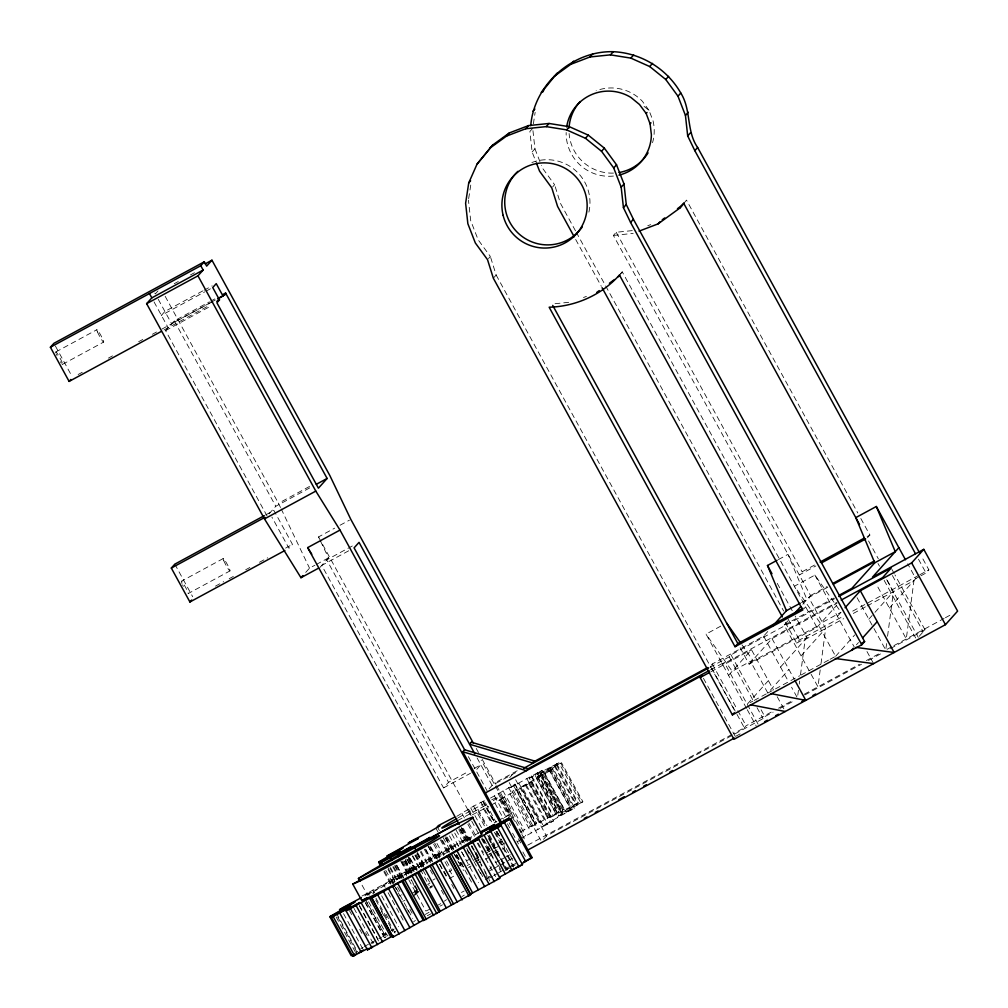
<?xml version="1.0" encoding="UTF-8"?>
<svg xmlns="http://www.w3.org/2000/svg" width="1008" height="1008" viewBox="0 0 1008 1008"><rect width="100%" height="100%" fill="white"/><g stroke="black" fill="none" stroke-linecap="round" stroke-linejoin="round"><path stroke-width="0.75" stroke-dasharray="5 3.75" d="M798.449 690.253L797.429 697.927L791.557 687.191M799.256 684.104L799.659 681.03M800.478 674.894L805.14 639.563L843.646 618.685M820.197 669.904L817.967 686.801L809.878 672.034M821.003 663.755L825.665 628.438L808.756 597.542L828.122 587.047M885.944 648.522L886.763 642.386M887.569 636.237L893.441 591.696L886.826 579.6M468.657 198.639L470.9 184.124M533.358 123.971L535.147 112.354M479.43 832.532L462.987 841.453L468.985 837.144L470.459 839.828M393.397 883.915L391.192 879.883L392.969 878.245L415.787 866.628L435.519 854.834L438.543 853.713L440.017 856.409M620.663 273.823L622.251 271.858L816.908 627.417L749.12 664.159L739.355 646.304M684.13 203.036L686.498 200.101L857.808 512.996M456.75 816.367L473.596 806.098L484.331 800.78L496.112 822.289M484.331 800.78L483.575 801.713L495.356 823.234M157.979 290.984L155.32 293.958L153.556 290.707M267.082 516.008L165.577 330.611L174.283 320.884L209.399 301.846M532.69 128.331L529.868 131.481L532.111 151.969L535.853 161.582M532.111 151.969L534.946 148.806L532.854 129.793M488.464 258.59L490.354 256.486L478.157 239.816L470.686 220.576L468.443 200.088M552.724 186.833L554.602 184.729L542.417 168.046L541.346 165.299M269.023 513.853L275.789 506.281L310.905 487.255M493.328 278.195L496.163 275.045L490.354 256.486M265.646 514.924L273.899 510.451L292.484 544.383L288.981 548.289L271.883 517.066M305.714 572.393L309.519 568.147L314.937 565.211M802.822 604.183L810.558 595.539L613.393 235.431L616.228 232.268L632.961 230.542M319.952 567.416L328.507 557.852L318.503 536.936L334.669 528.167M619.429 275.02L622.251 271.858M348.692 550.796L321.754 565.412L443.545 787.878L448.51 782.334L468.72 771.385M489.145 788.722L492.118 785.396L518.125 771.309M509.67 777.596L512.656 774.27M493.227 800.692A32.155 1.235 -28.7 0 0 498.217 797.29L508.523 816.115M537.214 777.029L561.544 762.716L582.901 801.713L558.571 816.039L537.214 777.029L553.342 768.94L574.686 807.937L543.224 825.628L521.867 786.631L553.342 768.94M540.049 773.867L558.86 762.766L580.217 801.763L561.406 812.876L540.049 773.867L561.544 762.716M496.616 785.686L511.724 813.28L502.74 818.66M489.699 869.06L491.602 866.93M543.488 839.362L546.475 836.035L763.043 718.628L764.845 716.625L773.123 712.139M767.768 631.537L763.623 636.161L712.291 663.982L710.501 665.998L744.32 727.763L733.282 733.736M814.552 565.047L802.103 571.801L799.281 574.951L815.875 565.954M758.092 724.172L724.273 662.407L722.471 664.411L837.081 602.293M709.909 667.346L729.238 656.863L731.027 654.86L834.586 598.727M728.595 675.284L751.477 649.732L773.527 690.014M749.12 664.159L772.002 638.593L837.018 603.351M809.147 670.685L784.148 625.036L788.294 620.399M803.754 608.933L805.631 606.829M860.832 518.515L869.891 535.059L867.056 538.209L878.333 558.797M785.358 622.453L796.66 643.117L799.495 639.967L842.827 616.48M768.386 680.614L747.293 704.164L752.774 701.19M780.532 667.044L809.752 634.397M816.908 627.417L836.741 605.254M830.075 659.295L835.607 656.296L818.698 625.401L750.922 662.143L767.831 693.038L788.911 669.488M801.058 655.918L825.665 628.438M837.434 616.279L841.025 612.272L814.892 575.102L794.367 586.24L820.499 623.398L841.025 612.272M744.32 727.763L746.109 725.76L773.123 711.106M835.607 656.296L854.683 634.977M868.833 619.177L873.961 613.456M874.994 612.31L893.441 591.696M856.422 644.843L858.501 642.524M889.371 608.051L918.603 575.404L851.092 611.995M920.909 575.77L926.037 572.998L928.859 569.835L921.312 556.038M919.246 636.25L925.004 629.811L894.953 574.9M423.511 864.499L367.429 894.991L360.675 882.643M438.82 857.569L437.346 854.885L438.543 853.713M514.067 785.207L515.151 784.274L536.508 823.271L531.644 826.636L510.287 787.639L514.067 785.207L535.424 824.204M491.287 805.14L502.967 798.147L500.321 799.205L509.884 816.682M539.809 771.876L542.039 770.402L563.396 809.399L550.633 817.198L529.288 778.201L539.809 771.876L561.166 810.873M485.566 859.257L492.937 854.746M444.276 901.165L446.531 899.69M490.505 798.046L515.151 784.274M437.346 854.885L468.985 837.144M367.429 894.991L370.629 892.962A70.472 2.709 -28.7 0 1 473.319 837.094M384.716 937.364L385.497 936.86M360.826 948.73L363.157 947.243M493.025 846.317L494.941 845.095L489.056 834.334M485.402 879.782L488.615 877.754L470.95 845.473M510.3 866.956L513.274 865.116L494.865 831.487M372.96 893.466L374.081 892.798M520.657 831.814L536.508 823.271M394.304 932.476L395.438 931.795M510.287 787.639L542.039 770.402M429.685 887.38L432.306 885.83L429.874 886.889M531.644 826.636L563.396 809.399M500.321 799.205L532.048 781.994L553.392 820.991L521.665 838.202M432.886 880.085L435.116 878.774M361.91 896.087L393.511 879.014L394.985 881.698M364.795 895.835L371.322 891.891L363.119 895.709M365.602 902.815L383.267 935.096L389.025 931.72M382.712 936.684L387.185 934.227M493.655 875.7L497.221 873.621M498.406 872.928L504.554 869.413M505.55 869.728L507.919 868.342M449.278 878.623L457.556 874.037M386.618 936.193L388.004 935.399M429.899 888.187L432.356 886.788M529.288 778.201L558.86 762.766M550.633 817.198L580.217 801.763M353.493 954.072L357.563 951.779L336.949 914.117M457.594 820.613L482.038 807.282A32.155 1.235 -28.7 0 0 487.103 804.359M459.837 864.549L463.869 862.281M414.439 894.411L418.421 892.168M517.734 841.516L521.753 839.248M505.084 870.471L511.232 867.195M512.568 866.452L515.252 864.952M472.349 814.804L488.691 806.413M486.889 850.538L489.245 849.227L483.349 838.467M493.693 853.814L498.406 851.18M510.313 866.2L505.814 868.707L487.406 835.078M438.329 904.97L440.71 903.647M414.212 891.526L416.947 890.026M412.776 896.175L418.547 893.012L411.176 879.568M364.329 946.512L368.411 944.282M174.233 283.702L178.29 281.509M190.449 274.919L194.494 272.714M55.818 351.968L96.869 329.717M62.572 364.329L103.635 342.065M202.721 290.947L164.909 311.447L161.406 315.365L204.624 291.929M204.082 290.216L212.184 285.831M205.985 291.199L211.378 288.275M210.76 301.115L214.805 298.922M174.85 321.917L209.966 302.879M211.315 302.148L215.372 299.943M78.12 374.522L82.24 372.28M108.385 358.117L112.505 355.874M138.65 341.699L142.783 339.469M152.41 334.253L156.53 332.01M162.036 329.024L214.893 300.371M164.039 329.956L210.042 305.021M165.577 330.611L211.504 305.714M280.501 507.515L278.485 503.282L309.544 486.436M223.222 558.545L181.364 581.238A7.043 0.756 61.5 0 1 185.296 586.807A7.043 0.756 61.5 0 1 188.143 593.586L229.988 570.906M215.435 586.152L223.688 581.666M229.194 578.693L233.327 576.45M245.7 569.734L249.833 567.504M259.459 562.275L267.712 557.802M285.604 548.113L292.484 544.383M340.049 525.244L349.486 520.128M316.298 564.48L328.507 557.852M352.296 545.996L326.718 559.868L448.51 782.334M778.428 559.566L788.004 554.362L806.967 599.558L801.486 602.519M867.119 536.558L869.891 535.059M746.525 708.334L706.054 634.108L721.111 625.943M474.113 768.461L480.854 764.807L475.889 770.351L471.845 772.544M443.545 787.878L470.497 773.275M810.558 595.539L827.152 586.543M784.148 625.036L833.944 598.046M517.18 770.78L493.92 783.392L481.144 760.057M710.464 669.892L724.273 662.407M710.955 671.693L751.477 649.732M919.876 574.699L928.859 569.835M796.66 643.117L806.929 637.56L795.173 616.077M919.624 576.475L915.768 578.554L907.679 563.787M853.335 613.431L865.784 606.69M867.17 605.934L913.979 580.558L906.28 638.933L876.872 585.22M494.21 822.767L496.906 821.306M498.254 820.575L511.724 813.28M754.148 700.447L766.458 693.769M767.831 693.038L799.646 675.788M801.032 675.032L828.689 660.038M498.595 843.116L502.236 841.138M415.094 892.584L417.703 891.173M561.406 812.876L582.901 801.713M415.031 893.416L418.925 891.299M488.527 854.419L491.261 852.932M492.622 852.188L498.103 849.227M468.455 867.422L471.089 865.998M502.211 849.101L504.832 847.678L495.999 831.537M778.529 708.183L792.036 700.862M804.283 694.222L859.459 664.31M866.376 660.555L881.597 652.315M887.116 649.316L892.584 646.355M893.957 645.611L944.093 618.433M945.441 617.702L952.195 614.036M499.439 860.504L495.394 862.684L482.164 838.517M500.787 859.774L504.832 857.581M506.18 856.85L510.224 854.658M527.738 845.158L731.896 734.492M780.028 708.397L793.838 700.913M804.888 694.928L861.5 664.234M868.405 660.492L882.202 653.008M890.492 648.522L925.004 629.811M736.016 736.142L740.149 733.9M489.535 870.786L492.232 869.324M493.58 868.594L498.973 865.67M500.321 864.94L512.442 858.362M371.133 942.795L381.503 937.301M461.462 892.433L464.222 890.984M391.608 930.371L394.178 929.023M558.571 816.039L574.686 807.937M427.581 884.344L430.038 883.058M475.297 861.512L478.939 859.61L471.58 846.166M487.872 877.414L490.329 876.141M371.498 943.501L373.93 942.253M488.754 878.283L492.471 876.393M470.308 858.892L466.553 860.769L461.399 851.357M469.867 864.234L467.107 865.519M372.796 893.075L373.955 892.496M412.033 893.315L416.934 890.883L411.05 880.123M394.141 932.072L395.312 931.493M521.867 786.631L532.048 781.994M448.988 871.681L451.685 870.358L446.531 860.945M543.224 825.628L553.392 820.991M511.434 865.57L515.857 863.44M429.71 909.266L425.918 911.043L407.509 877.426M384.791 937.553L385.623 937.163M478.573 862.798L480.703 861.903M383.267 935.096L386.24 934L366.358 897.687M458.615 865.897L461.273 864.839L455.377 854.078M402.721 901.278L404.926 900.409M647.753 225.742L650.689 224.62M583.493 297.511L586.429 296.39M391.192 879.883L393.511 879.014M613.393 235.431L633.188 233.39M555.017 303.723L571.75 301.997M644.062 106.394L648.963 110.288L653.008 120.67A42.752 42.475 41.8 0 1 652.529 142.708M648.963 110.288L642.386 101.279A42.752 42.475 41.8 0 0 596.144 90.745M741.901 644.767L752.711 660.139L732.186 671.278L706.054 634.108M918.477 559.188L926.037 572.998M891.941 569.419L894.197 573.527M892.408 575.53L923.215 631.814M878.006 563.497L879.48 566.181M886.687 579.713L918.25 637.358M884.142 580.343L915.705 637.988M857.077 597.694L873.243 627.228M873.986 628.576L885.742 650.059M866.981 651.533L873.596 663.629M814.892 575.102L854.343 647.161M616.228 232.268L802.103 571.801M777.244 583.342L792.225 610.697M575.492 230.832L560.41 203.276L554.602 184.729M576.248 232.205L604.913 284.546M605.669 285.932L783.657 611.037M788.18 619.303L799.495 639.967M575.681 239.488L601.335 286.335M772.002 638.593L794.065 678.875M763.623 636.161L788.609 681.824M777.206 696.73L785.295 711.497M731.027 654.86L756.58 701.53M761.09 709.771L764.845 716.625M729.238 656.863L753.278 700.787M757.033 707.654L763.043 718.628M747.268 709.708L756.29 726.188M712.291 663.982L737.087 709.279M737.843 710.653L746.109 725.76M496.163 275.045L734.479 710.35M703.445 678.296L735.764 737.314M560.914 763.421L582.259 802.431M556.668 763.623L578.025 802.633M556.63 765.248L577.975 804.258M555.559 766.458L576.904 805.455M554.161 765.576L575.518 804.573M551.767 767.806L573.124 806.803M549.965 767.227L571.322 806.236M550.393 769.331L571.75 808.34M550.091 771.019L571.448 810.029M548.478 768.877L570.919 809.714M544.648 773.161L566.005 812.158M543.047 771.019L564.404 810.016M543.287 774.749L564.644 813.758M541.359 773.451L562.716 812.448M540.502 773.363L561.859 812.36M539.986 774.976L561.343 813.973M537.226 772.758L558.571 811.755M537.151 773.564L558.495 812.561M537.667 776.525L559.024 815.522M535.185 775.454L556.542 814.451M536.47 778.415L557.815 817.425M531.682 775.858L553.039 814.855M531.72 777.155L553.064 816.152M530.611 782.498L551.968 821.495M529.099 782.258L550.444 821.255M526.793 778.63L548.138 817.639M528.646 783.329L549.99 822.326M526.478 785.27L547.823 824.267M525.08 784.615L546.437 823.612M518.931 783.266L540.275 822.276M521.224 788.029L542.569 827.026M515.655 779.764L546.475 836.035M514.849 784.098L536.206 823.095M516.676 790.373L538.02 829.382M513.752 785.938L535.109 824.947M509.191 782.561L540.754 840.206M508.523 787.399L529.868 826.396M509.897 793.674L531.254 832.684M502.904 790.663L524.261 829.66M504.328 796.837L525.672 835.846M476.217 748.427L478.485 752.573M482.265 759.465L495.86 784.3M502.967 798.147L524.324 837.144M495.382 786.076L515.97 823.675M518.906 829.055L521.123 833.074M521.854 834.422L524.79 839.79M501.745 799.495L512.064 818.32M498.103 793.535L510.615 816.392M477.099 757.953L492.118 785.396M518.452 838.832L520.67 842.864M494.437 795.904L506.218 817.425M509.166 822.805L510.64 825.489M507.427 823.75L509.645 827.782M512.581 833.162L518.477 843.923M522.887 851.999L526.579 858.715M495.029 803.275L503.861 819.416M468.367 756.63L487.154 790.94M483.008 801.247L494.789 822.755M486.007 807.685L494.109 822.478M480.892 802.141L491.929 822.314M497.083 831.726L501.505 839.79M496.843 831.323L501.253 839.399M501.997 840.748L513.034 860.92M483.487 808.668L491.589 823.473M494.348 832.23L513.488 867.195M478.12 809.487L486.952 825.615M478.233 811.528L486.335 826.321M473.596 806.098L484.634 826.27M488.804 835.834L507.213 869.45M487.746 835.38L506.885 870.345M488.54 838.694L490.757 842.726M491.488 844.074L499.59 858.866M502.538 864.247L506.218 870.975M470.711 807.925L481.761 828.097M468.657 809.285L471.593 814.666M318.503 536.936L471.076 815.623M487.998 846.266L490.203 850.298M498.305 865.091L501.253 870.471M467.888 810.23L470.837 815.611M482.378 837.913L500.787 871.529M471.731 821.155L480.564 837.283M481.307 838.631L490.883 856.12M468.846 822.969L475.474 835.078M462.004 813.506L464.953 818.887M467.888 824.267L474.516 836.375M478.195 843.104L483.361 852.516M477.187 842.99L495.596 876.62M468.808 837.572L470.282 840.256M463.378 828.463L470.005 840.571M475.814 852.1L480.224 860.164M462.294 828.274L468.922 840.382M471.87 845.762L479.972 860.555M461.273 827.341L468.632 840.785M461.5 828.589L468.292 840.987M476.633 856.863L481.786 866.275M484.735 871.655L489.888 881.068M460.858 829.445L467.485 841.554M486.058 876.229L487.519 878.913M460.165 829.168L466.792 841.277M459.61 828.702L466.969 842.146M458.842 829.634L465.469 841.743M165.161 296.302L278.485 503.282M462.836 840.319L464.31 843.016M469.463 852.428L473.886 860.492M480.514 872.6L482.719 876.632M466.666 848.169L473.294 860.278M474.025 861.626L482.126 876.418M456.095 830.025L463.453 843.469M467.132 850.198L469.337 854.23M454.721 833.011L461.349 845.107M174.283 320.884L275.789 506.281M451.836 833.868L458.464 845.977M457.065 843.658L458.539 846.342M461.488 851.722L478.422 882.655M158.269 299.338L171.675 323.807M449.48 835.859L456.107 847.955M447.174 837.169L453.802 849.265M456.75 854.645L461.16 862.722M461.903 864.058L463.378 866.754A32.155 1.235 -28.7 0 0 463.693 866.943M154.035 301.896L168.172 327.713M452.063 846.632L453.537 849.316M456.485 854.696L472.676 884.281M445.813 836.59L452.441 848.698M445.813 838.228L453.915 853.02M454.658 854.368L463.491 870.509M445.108 837.648L459.106 863.201M437.195 826.585L439.4 830.617M443.155 837.648L450.526 851.092M448.106 849.164L449.581 851.848M435.91 828.198L438.115 832.23M442.537 840.294L449.165 852.403M441.428 839.853L448.195 852.201M440.282 839.752L447.64 853.209M442.877 851.987L444.339 854.683M436.968 843.457L443.596 855.565M434.662 843.016L442.021 856.472M444.969 861.853L453.071 876.645M433.629 844.124L440.257 856.22M437.434 854.066L439.639 858.098M435.519 854.834L436.993 857.518M451.723 884.419L453.928 888.451M430.895 847.161L437.522 859.27M444.15 871.378L447.098 876.746M430.189 846.77L436.817 858.866M439.765 864.247L444.919 873.659M429.849 846.556L436.477 858.665M439.425 864.045L447.527 878.837M428.337 846.317L435.695 859.761M428.035 846.14L435.393 859.597M425.641 849.114L432.268 861.223M425.729 849.832L432.356 861.941M424.255 849.164L430.882 861.273M428.261 858.766L430.466 862.798M421.042 851.18L428.4 864.625M420.386 851.873L427.379 864.725M430.328 870.106L432.533 874.138M441.378 890.278L443.583 894.31M417.488 852.466L425.124 866.2M417.123 853.121L424.494 866.578M417.035 853.537L424.393 866.993M421.722 863.327L423.94 867.359M416.254 854.645L422.881 866.754M415.372 854.897L421.999 867.006M414.817 855.149L429.547 882.05M412.94 855.956L419.567 868.064M420.298 869.4L429.131 885.541M412.234 855.905L418.862 868.014M415.787 866.628L417.262 869.324M410.395 858.715L417.022 870.824M409.475 857.657L416.833 871.101M408.807 857.657L415.561 870.017M408.177 857.417L415.535 870.862M408.454 859.27L414.338 870.03M407.509 859.534L414.137 871.643M406.69 859.005L414.061 872.449M405.405 859.471L412.033 871.58M410.558 869.463L412.033 872.147M405.342 860.58L411.97 872.689M404.888 861.097L411.466 873.331M404.032 861.008L410.659 873.104M408.366 870.257L409.828 872.953M402.835 861.046L409.462 873.142M401.877 861.361L410.71 877.502M415.132 885.566L417.337 889.61M401.612 862.079L408.24 874.188M400.743 861.298L408.101 874.742M404.561 872.046L406.778 876.078M396.913 865.57L403.54 877.678M396.572 865.078L403.187 877.187M396.774 866.111L403.402 878.22M394.997 865.116L402.356 878.56M399.773 874.427L401.978 878.459M394.695 865.872L401.323 877.981M393.624 866.641L400.982 880.097M392.792 866.855L399.42 878.963M390.487 867.523L397.858 880.979M389.831 867.989L397.202 881.446M388.03 867.85L396.131 882.643M387.992 869.476L395.174 882.277M397.555 886.964L401.978 895.028M409.903 909.166L412.108 913.21M391.394 879.43L392.868 882.113M395.816 887.494L412.751 918.427M394.128 885.263L400.025 896.024M406.652 908.132L408.857 912.164M385.787 870.345L394.619 886.486M384.476 871.025L391.104 883.134M389.365 881.446L390.839 884.129M383.846 871.731L390.474 883.84M383.708 884.646L385.182 887.33M388.118 892.71L404.321 922.295M381.679 895.822L398.614 926.755M372.834 890.026L374.308 892.723M386.089 914.231L389.025 919.611M375.896 898.078L395.035 933.043M375.745 899.955L392.679 930.888M381.427 911.345L383.645 915.377M390.26 927.486L392.477 931.518M367.668 892.723L369.142 895.406M365.224 899.123L385.106 935.437M366.799 902.437L384.464 934.718M365.211 902.752L384.35 937.717M174.825 564.152L192.679 596.723M55.402 346.059L71.858 376.135M359.491 905.549L377.899 939.166M359.39 906.016L378.542 940.981M353.984 908.321L373.136 943.286M365.564 932.765L367.114 935.588M349.411 910.539L351.616 914.571M359.717 929.363L361.922 933.408M343.564 913.702L362.767 948.881M337.73 917.078L356.87 952.043M336.105 916.927L355.257 951.905M281.182 508.914L309.519 568.147M534.946 148.806L540.817 163.926M613.431 176.06A42.752 42.475 41.8 0 1 566.156 132.502M613.469 173.099A42.752 42.475 41.8 0 1 569.104 133.51M531.884 162.515A42.752 42.475 41.8 0 1 588.281 214.477M62.32 364.266A7.043 0.756 61.5 0 1 61.853 363.8M61.211 362.943A7.043 0.756 61.5 0 1 60.417 361.759M57.04 355.585A7.043 0.756 61.5 0 1 56.423 354.211M55.994 353.102A7.043 0.756 61.5 0 1 58.401 355.232A7.043 0.756 61.5 0 1 62.597 363.964M183.355 586.391A7.043 0.756 61.5 0 1 182.587 584.842M181.982 583.468A7.043 0.756 61.5 0 1 181.553 582.359M474.491 859.673A32.155 1.235 -28.7 0 1 478.233 857.506M486.574 852.806A32.155 1.235 -28.7 0 1 490.241 850.79M493.933 848.774A32.155 1.235 -28.7 0 1 498.771 846.166M501.115 844.931A32.155 1.235 -28.7 0 1 506.419 842.159M458.199 817.753A32.155 1.235 -28.7 0 1 486.297 802.519M491.728 799.81A32.155 1.235 -28.7 0 1 498.254 797.252M394.418 882.353A32.155 1.235 -28.7 0 1 419.832 866.502A32.155 1.235 -28.7 0 1 446.531 853.839M464.31 895.104A32.155 1.235 -28.7 0 1 461.929 896.553M431.298 913.626A32.155 1.235 -28.7 0 1 427.316 915.705M413.633 921.803A32.155 1.235 -28.7 0 1 415.422 920.468M425.288 914.458A32.155 1.235 -28.7 0 1 429.093 912.253M439.942 906.179A32.155 1.235 -28.7 0 1 442.424 904.831M97.486 331.947A7.043 0.756 61.5 0 0 103.383 342.014A7.043 0.756 61.5 0 0 99.905 333.711A7.043 0.756 61.5 0 0 97.486 331.947M223.826 560.788A7.043 0.756 61.5 0 0 229.736 570.843A7.043 0.756 61.5 0 0 226.246 562.54A7.043 0.756 61.5 0 0 223.826 560.788"/><path stroke-width="1.5" d="M468.733 182.914L465.608 203.251L467.863 223.726L475.335 242.966L487.519 259.648L493.328 278.195L732.413 714.886L861.777 644.755L864.612 641.605L633.402 219.278L626.258 204.523L624.015 184.036L616.531 164.795L604.346 148.126L588.269 135.135L569.407 126.718L549.045 123.467L528.557 125.584L509.368 132.917L492.748 144.988L477.036 164.128L468.733 182.914L470.623 180.81M530.762 125.672C533.912 84.697 572.254 50.602 613.292 51.698C641.126 52.958 667.006 68.846 680.791 93.038C691.475 109.973 686.171 131.103 697.649 147.521L919.8 553.279M423.221 920.153L392.969 937.163L371.612 898.166L377.609 893.857L346.084 910.867L367.441 949.864L393.309 935.651M392.969 937.163L371.776 897.737M542.921 91.892L544.106 89.208L557.008 73.231M402.053 881.584L449.404 855.414L470.761 894.424L423.41 920.594L402.053 881.584L403.25 880.425L371.612 898.166M492.748 144.988L477.036 164.128M618.295 276.772L619.87 274.806M639.059 231.147L658.136 223.852L679.72 208.165L683.676 203.251L859.547 524.488M679.72 208.165L684.13 203.036M161.293 331.443L69.111 381.415L50.4 347.231L53.903 343.325L204.284 261.803L206.653 266.125L211.957 260.203L329.805 475.461L350.834 519.397L473.206 742.909M69.111 381.415L70.862 379.462M318.604 568.147L300.964 577.71L264.487 518.918L146.639 303.66L151.83 297.864L203.15 270.043L200.781 265.721L204.284 261.803M146.639 303.66L197.959 275.839L203.15 270.043M217.589 298.91L222.995 295.987L216.229 283.626L212.738 287.545L219.492 299.893L216.909 302.778L318.415 488.187L327.121 478.46L225.616 293.063L222.907 294.525M222.995 295.987L225.616 293.063M541.283 92.358L544.106 89.208M489.926 148.151L506.533 136.08L509.368 132.917M554.173 76.381L570.793 64.31L573.615 61.148M532.993 111.157L534.883 109.053M506.533 136.08L525.735 128.734L528.557 125.584M570.793 64.31L589.995 56.965L592.817 53.815M525.735 128.734L546.223 126.617L549.045 123.467M589.995 56.965L610.47 54.86L613.292 51.698M284.848 550.532L189.92 601.99L171.322 568.058L174.825 564.152L264.272 515.668M546.223 126.617L566.584 129.881L569.407 126.718M610.47 54.86L630.832 58.111L633.667 54.961M566.584 129.881L585.446 138.285L588.269 135.135M630.832 58.111L649.694 66.528L652.529 63.365M189.92 601.99L191.671 600.037M861.777 644.755L630.567 222.44L623.435 207.673L621.18 187.198L613.708 167.958L601.524 151.276L604.346 148.126M915.453 553.669L694.827 150.671L687.683 135.904L685.44 115.429L677.968 96.188L665.771 79.506L668.594 76.356M618.925 175.127A42.752 42.475 41.8 0 0 651.395 134.896L650.097 123.858L646.141 113.438L647.035 112.442M650.097 123.858L650.992 122.863M613.708 167.958L616.531 164.795M677.968 96.188L680.791 93.038M621.18 187.198L624.015 184.036M685.44 115.429L688.262 112.266M623.435 207.673L626.258 204.523M687.683 135.904L690.518 132.754M300.964 577.71L302.866 575.581M630.567 222.44L633.402 219.278M694.827 150.671L697.649 147.521M658.136 223.852L660.013 221.747M501.543 822.49L462.823 751.766L464.612 749.763L528.217 768.688L709.078 670.648M380.155 865.015L378.693 862.319L379.323 861.613L403.024 848.005L386.896 856.094L418.37 838.404L408.19 843.041L413.759 839.765L430.34 831.361L439.916 825.829L437.27 826.888L438.493 825.539L454.23 817.349M528.217 768.688L526.428 770.692L462.823 751.766M898.859 547.672L872.462 577.168L923.782 549.347L957.6 611.113L945.454 624.67L733.963 739.318L700.144 677.552L701.946 675.549L485.365 792.943M735.034 646.72L802.809 609.979L619.429 275.02C601.902 294.802 575.555 306.558 549.146 307.201L735.034 646.72L737.856 643.57L802.872 608.328M772.947 625.741L786.429 610.684L800.125 603.263M794.518 613.456L800.743 606.501M732.413 714.886L734.303 712.782M874.742 562.817L855.792 517.621L876.317 506.495L895.268 551.678L874.742 562.817L851.924 588.294L839.475 595.048M845.082 607.736L860.315 590.726L911.635 562.905L923.782 549.347M851.521 650.324L853.398 648.22M862.659 637.875L877.225 621.608M416.002 850.777L414.868 847.652L358.42 878.522L359.919 881.269M352.132 954.841L351.2 955.71L329.843 916.7L354.992 901.984L339.482 909.72L342.972 907.502L361.355 897.674M499.388 877.25L522.472 864.587L501.115 825.577L485.604 833.314L510.754 818.597L532.111 857.594L521.829 863.705M662.231 219.769L664.763 217.917M677.464 208.694L682.542 205.002M596.711 292.459L599.243 290.606M609.399 283.235L614.477 279.544M346.084 910.867L359.969 902.488L331.355 917.305L352.712 956.302L368.059 948.352M367.441 949.864L372.998 946.348M358.42 878.522L361.607 876.481A70.472 2.709 -28.7 0 1 468.002 818.962A70.472 2.709 -28.7 0 1 404.233 858.098L388.571 866.452A70.472 2.709 -28.7 0 1 354.564 883.399L352.75 884.079L361.771 900.547L363.586 899.867A70.472 2.709 -28.7 0 0 397.593 882.932L413.255 874.566A70.472 2.709 -28.7 0 0 481.446 833.78L472.437 817.312M470.509 894.083L500.031 878.22L478.687 839.21L469.274 843.419L501.115 825.577M382.838 864.965L381.377 862.268L400.189 851.168L378.693 862.319M331.355 917.305L350.834 905.877L329.843 916.7M352.712 956.302L356.391 954.122M478.687 839.21L447.086 856.296L449.404 855.414M432.835 836.98L451.042 826.283L459.346 822.893M358.785 952.711L363.447 950.015M381.377 862.268L410.949 846.833L398.198 854.633L403.011 852.277L429.95 837.396L425.086 840.76L431.714 837.635M480.69 831.827L494.512 824.443L480.627 832.81L485.856 830.453L509.242 818.005L489.762 829.433L490.82 829.143L510.754 818.597M50.4 347.231L200.781 265.721M205.204 263.857L211.957 260.203M218.068 298.481L226.17 294.097M216.796 301.354L219.492 299.893M316.31 484.319L327.121 478.46M171.322 568.058L264.902 517.343M264.487 518.918L315.806 491.098L339.998 530.082L500.623 823.46M459.232 824.456L307.667 547.609L339.998 530.082M786.429 610.684L767.479 565.501L777.055 560.297M820.096 562.048L864.36 538.058M821.419 562.955L865.683 538.965M832.684 583.544L874.188 561.053M833.654 584.048L873.772 562.3M532.237 762.615L707.729 667.485M838.732 596.484L891.198 568.046L882.643 577.597L841.214 600.05M523.606 768.335L708.523 668.09M700.144 677.552L709.607 672.424M862.042 642.991L864.612 641.605M584.275 818.395L587.034 816.908M595.3 812.423L598.059 810.923M618.761 799.709L624.28 796.711M632.558 792.225L635.305 790.738M643.583 786.24L646.342 784.753M669.803 772.04L672.563 770.54M527.461 850.223L734.378 738.058M764.581 721.69L767.34 720.191M775.618 715.705L778.378 714.206M801.851 701.48L804.611 699.993M812.902 695.495L815.661 693.995M352.75 884.079L408.064 854.33A32.155 1.235 -28.7 0 0 439.299 836.035A32.155 1.235 -28.7 0 0 414.49 848.03M361.771 900.547L367.227 897.624M523.732 861.928L532.111 857.594M457.594 820.613L453.94 822.515A32.155 1.235 -28.7 0 1 456.876 818.509M509.38 871.063L514.231 868.543M515.403 867.964L518.931 866.225M520.115 865.683L522.472 864.587M497.07 879.304L498.834 878.598M855.88 647.375L894.134 652.491L860.315 590.726M835.342 658.501L873.596 663.629M770.868 693.617L805.82 700.371L794.795 680.224M750.343 704.743L785.295 711.497M649.694 66.528L665.771 79.506M585.446 138.285L601.524 151.276M646.141 113.438L639.488 104.492L630.882 97.423A42.752 42.475 41.8 0 0 566.647 126.958M726.579 622.982L740.099 642.197M307.667 547.609L311.762 554.211M911.635 562.905L945.454 624.67M876.317 506.495L905.474 559.755M767.479 565.501L771.989 573.728M574.182 236.741L557.588 206.426L551.779 187.879L539.582 171.196L536.382 162.956M602.078 287.708L782.334 616.946M552.724 305.424L737.856 643.57M474.844 753.833L359.037 542.354L354.085 547.873L464.612 749.763M509.821 819.466L531.166 858.476M504.378 822.528L525.735 861.538M197.959 275.839L315.806 491.098M497.624 827.795L518.981 866.804M490.808 831.512L512.165 870.521M484.042 835.141L505.399 874.138M472.916 842.587L494.273 881.584M467.762 845.284L489.119 884.281M463.327 847.552L484.684 886.561M456.889 850.664L478.246 889.661M149.461 293.542L151.83 297.864M451.231 853.864L472.576 892.861M449.203 855.88L470.547 894.877M447.628 857.065L468.985 896.062M440.824 860.882L462.181 899.879M436.036 863.264L457.38 902.261M432.23 865.04L453.587 904.05M430.038 865.847L451.395 904.844M424.809 868.669L446.166 907.679M418.874 871.97L440.219 910.98M417.677 873.142L439.034 912.152M415.422 874.616L436.779 913.613M412.335 876.544L433.692 915.541M397.19 854.015L398.664 856.712M405.077 880.475L426.422 919.472M390.272 857.808L391.747 860.492M403.162 881.244L424.519 920.241M397.719 883.323L419.076 922.32M379.323 861.613L380.797 864.297M392.49 886.145L413.847 925.142M388.534 888.678L409.891 927.675M383.531 891.652L404.876 930.649M377.761 894.978L399.105 933.988M369.482 897.914L390.839 936.911M361.166 902.777L382.523 941.774M356.139 905.6L377.496 944.609M350.519 908.737L371.864 947.734M339.784 913.122L361.141 952.119M333.182 916.65L354.539 955.647M582.284 226.939A42.752 42.475 41.8 0 1 519.611 234.461A42.752 42.475 41.8 0 1 517.86 171.347M648.056 152.863A42.752 42.475 41.8 0 1 619.025 172.532M569.041 127.966A42.752 42.475 41.8 0 1 580.167 101.556M471.379 742.216L469.577 744.219L533.182 763.144L534.983 761.141L471.379 742.216M503.118 215.334A42.752 42.475 41.8 0 0 574.006 236.414A42.752 42.475 41.8 0 0 556.441 164.644A42.752 42.475 41.8 0 0 503.118 215.334"/></g></svg>
